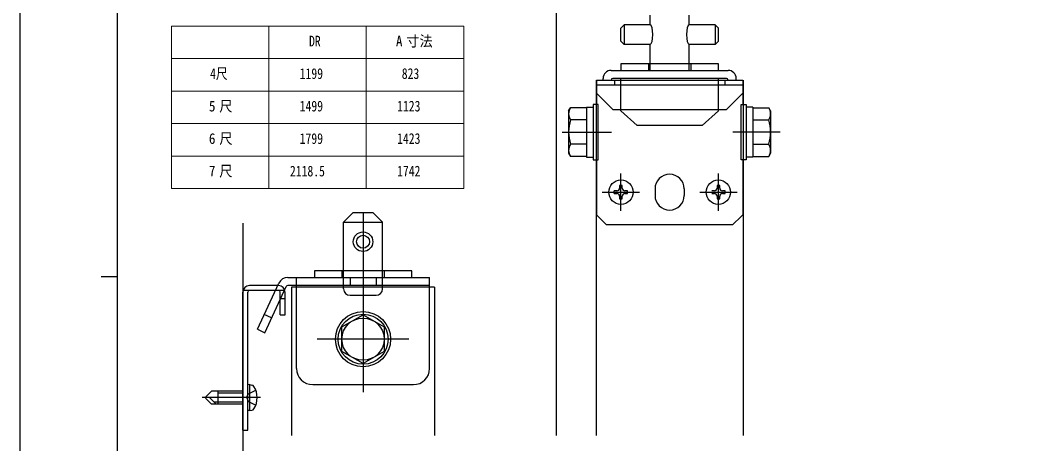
# Model space of a CAD drawing. Units: millimetres on the paper. Extents: x -420 to 420, y -297 to 297.
# Drawn here: x -420.5 to -112.5, y -39.1 to 91.4 of the extents above; entities that cross this region are included whole.
import ezdxf
from ezdxf.enums import TextEntityAlignment as Align

# ---------------------------------------------------------------- set-up
doc = ezdxf.new("R2010")
doc.units = ezdxf.units.MM
doc.layers.add('0-1_TABLE1', color=7, linetype='Continuous', lineweight=18)
for name, color, linetype in [('0-4_YKK_12', 2, 'Continuous'), ('0-5_YKK_13', 4, 'Continuous'), ('0-8_YKK_ZWAK', 7, 'Continuous')]:
    doc.layers.add(name, color=color, linetype=linetype)
doc.styles.add('ＭＳ ゴシック', font='')
doc.styles.get('ＭＳ ゴシック').set_extended_font_data('MS Gothic')

msp = doc.modelspace()

# ---------------------------------------------------------------- linework, layer by layer
at = {"layer": '0-1_TABLE1'}
for p, q in [((-373.846, 89.564), (-283.846, 89.564)), ((-373.846, 39.564), (-373.846, 89.564)), ((-343.846, 39.564), (-343.846, 89.564)), ((-313.846, 39.564), (-313.846, 89.564)), ((-283.846, 39.564), (-283.846, 89.564)), ((-373.846, 79.564), (-283.846, 79.564)), ((-373.846, 69.564), (-283.846, 69.564)), ((-373.846, 59.564), (-283.846, 59.564)), ((-373.846, 49.564), (-283.846, 49.564)), ((-373.846, 39.564), (-283.846, 39.564))]:
    msp.add_line(p, q, dxfattribs=at)
at = {"layer": '0-4_YKK_12'}
for p, q in [((-255.338, 158.005), (-255.338, -36.409)), ((-243.038, 72.948), (-243.038, -36.409)), ((-242.438, 72.948), (-198.438, 72.948)), ((-197.838, 72.948), (-197.838, -36.409)), ((-351.857, 28.914), (-351.857, -241.678)), ((-336.857, 9.198), (-336.857, -36.409)), ((-292.857, 9.198), (-336.857, 9.198)), ((-292.857, 9.198), (-292.857, -36.409)), ((-346.461, -24.802), (-364.361, -24.802))]:
    msp.add_line(p, q, dxfattribs=at)
at = {"layer": '0-5_YKK_13'}
for p, q in [((-226.438, 89.948), (-226.438, 92.948)), ((-214.438, 89.948), (-214.438, 92.948)), ((-234.438, 89.948), (-235.438, 88.948)), ((-226.438, 89.948), (-234.438, 89.948)), ((-234.438, 89.948), (-234.438, 83.948)), ((-206.438, 89.948), (-214.438, 89.948)), ((-205.438, 88.948), (-206.438, 89.948)), ((-206.438, 89.948), (-206.438, 83.948)), ((-235.438, 84.948), (-235.438, 88.948)), ((-205.438, 84.948), (-205.438, 88.948)), ((-235.438, 84.948), (-234.438, 83.948)), ((-226.438, 83.948), (-234.438, 83.948)), ((-226.438, 75.948), (-226.438, 83.948)), ((-206.438, 83.948), (-214.438, 83.948)), ((-214.438, 75.948), (-214.438, 83.948)), ((-206.438, 83.948), (-205.438, 84.948)), ((-226.938, 77.948), (-226.938, 75.948)), ((-213.938, 77.948), (-213.938, 75.948)), ((-238.438, 75.948), (-202.438, 75.948)), ((-242.938, 72.948), (-242.438, 72.948)), ((-242.938, 72.948), (-242.938, 65.448)), ((-242.938, 71.448), (-242.438, 71.448)), ((-242.438, 72.948), (-237.438, 72.948)), ((-242.438, 71.448), (-237.438, 71.448)), ((-240.938, 72.948), (-240.938, 73.448)), ((-202.938, 73.448), (-237.938, 73.448)), ((-237.438, 72.948), (-237.438, 71.448)), ((-237.438, 71.448), (-203.438, 71.448)), ((-235.438, 63.479), (-235.438, 73.448)), ((-205.438, 63.479), (-205.438, 73.448)), ((-203.438, 72.948), (-203.438, 71.448)), ((-203.438, 72.948), (-198.438, 72.948)), ((-203.438, 71.448), (-198.438, 71.448)), ((-199.938, 72.948), (-199.938, 73.448)), ((-198.438, 72.948), (-197.938, 72.948)), ((-198.438, 71.448), (-197.938, 71.448)), ((-197.938, 72.948), (-197.938, 65.448)), ((-242.938, 68.948), (-242.438, 68.448)), ((-242.438, 68.448), (-237.938, 63.948)), ((-202.938, 63.948), (-198.438, 68.448)), ((-198.438, 68.448), (-197.938, 68.948)), ((-251.538, 63.448), (-250.957, 64.454)), ((-251.538, 63.448), (-251.538, 50.448)), ((-246.038, 64.454), (-250.957, 64.454)), ((-246.038, 64.648), (-246.038, 49.248)), ((-246.038, 64.648), (-244.038, 64.648)), ((-246.038, 64.454), (-246.038, 49.442)), ((-237.938, 63.948), (-202.938, 63.948)), ((-235.438, 63.479), (-230.438, 58.948)), ((-210.438, 58.948), (-205.438, 63.479)), ((-194.838, 64.648), (-196.838, 64.648)), ((-194.838, 64.648), (-194.838, 49.248)), ((-194.838, 64.454), (-189.918, 64.454)), ((-194.838, 64.454), (-194.838, 49.442)), ((-189.338, 63.448), (-189.918, 64.454)), ((-189.338, 63.448), (-189.338, 50.448)), ((-246.038, 60.701), (-250.957, 60.701)), ((-210.438, 58.948), (-230.438, 58.948)), ((-194.838, 60.701), (-189.918, 60.701)), ((-253.571, 56.948), (-238.301, 56.948)), ((-186.366, 56.948), (-200.942, 56.948)), ((-246.038, 53.195), (-250.957, 53.195)), ((-194.838, 53.195), (-189.918, 53.195)), ((-251.538, 50.448), (-250.957, 49.442)), ((-246.038, 49.442), (-250.957, 49.442)), ((-194.838, 49.442), (-189.918, 49.442)), ((-189.338, 50.448), (-189.918, 49.442)), ((-246.038, 49.248), (-244.038, 49.248)), ((-242.938, 48.448), (-242.938, 31.448)), ((-197.938, 48.448), (-197.938, 31.448)), ((-194.838, 49.248), (-196.838, 49.248)), ((-235.438, 32.698), (-235.438, 44.198)), ((-205.438, 32.698), (-205.438, 44.198)), ((-241.188, 38.448), (-229.688, 38.448)), ((-236.668, 38.858), (-237.488, 38.858)), ((-237.488, 38.038), (-237.488, 38.858)), ((-237.488, 38.038), (-236.668, 38.038)), ((-234.208, 38.038), (-233.388, 38.038)), ((-224.938, 39.448), (-224.938, 37.448)), ((-215.938, 39.448), (-215.938, 37.448)), ((-211.188, 38.448), (-199.688, 38.448)), ((-206.668, 38.858), (-207.488, 38.858)), ((-207.488, 38.038), (-206.668, 38.038)), ((-204.208, 38.038), (-203.388, 38.038)), ((-320.857, 29.198), (-317.857, 32.198)), ((-317.857, 32.198), (-311.857, 32.198)), ((-314.857, 31.962), (-314.857, -23.159)), ((-308.857, 29.198), (-311.857, 32.198)), ((-242.938, 31.448), (-242.438, 30.948)), ((-242.438, 30.948), (-239.938, 28.448)), ((-200.938, 28.448), (-198.438, 30.948)), ((-198.438, 30.948), (-197.938, 31.448)), ((-320.857, 12.198), (-320.857, 29.198)), ((-320.857, 29.198), (-308.857, 29.198)), ((-308.857, 12.198), (-308.857, 29.198)), ((-239.938, 28.448), (-200.938, 28.448)), ((-321.357, 14.198), (-321.357, 12.198)), ((-308.357, 14.198), (-308.357, 12.198)), ((-340.857, 9.698), (-349.857, 9.698)), ((-347.385, -3.745), (-340.758, 10.466)), ((-338.039, 12.198), (-294.357, 12.198)), ((-335.357, 9.698), (-338.039, 9.698)), ((-335.357, 9.198), (-335.357, 12.198)), ((-320.857, 8.698), (-320.857, 12.198)), ((-318.857, 12.198), (-318.857, 9.698)), ((-310.857, 12.198), (-310.857, 9.698)), ((-308.857, 8.698), (-308.857, 12.198)), ((-294.357, 9.698), (-308.857, 9.698)), ((-294.357, 9.198), (-294.357, 12.198)), ((-351.857, -34.802), (-351.857, 7.698)), ((-338.921, 8.198), (-351.794, 8.198)), ((-340.357, 0.698), (-340.357, 7.698)), ((-335.357, -15.802), (-335.357, 9.198)), ((-318.857, 6.698), (-310.857, 6.698)), ((-294.357, -15.802), (-294.357, 9.198)), ((-340.357, 5.698), (-338.857, 5.698)), ((-343.006, -0.27), (-345.271, 0.786)), ((-321.357, -10.555), (-321.357, -3.049)), ((-300.752, -6.802), (-328.963, -6.802)), ((-349.861, -20.802), (-350.361, -20.89)), ((-349.861, -20.802), (-349.059, -20.943)), ((-330.357, -20.802), (-299.357, -20.802)), ((-359.461, -26.802), (-359.461, -22.802)), ((-351.861, -23.402), (-359.461, -23.402)), ((-360.097, -26.802), (-362.097, -24.802)), ((-351.861, -26.202), (-360.697, -26.202)), ((-349.861, -28.802), (-349.059, -28.66))]:
    msp.add_line(p, q, dxfattribs=at)
for points in [[(-235.438, 75.948), (-205.438, 75.948), (-205.438, 77.948), (-235.438, 77.948)], [(-242.438, 48.448), (-242.438, 65.448), (-244.038, 65.448), (-244.038, 48.448)], [(-198.438, 48.448), (-198.438, 65.448), (-196.838, 65.448), (-196.838, 48.448)], [(-329.857, 12.198), (-299.857, 12.198), (-299.857, 14.198), (-329.857, 14.198)]]:
    msp.add_lwpolyline(points, close=True, dxfattribs=at)
for points in [[(-235.028, 39.678), (-235.028, 40.498), (-235.848, 40.498), (-235.848, 39.678)], [(-205.028, 39.678), (-205.028, 40.498), (-205.848, 40.498), (-205.848, 39.678)], [(-235.848, 37.218), (-235.848, 36.398), (-235.028, 36.398), (-235.028, 37.218)], [(-233.388, 38.038), (-233.388, 38.858), (-234.208, 38.858)], [(-205.848, 37.218), (-205.848, 36.398), (-205.028, 36.398), (-205.028, 37.218)], [(-203.388, 38.038), (-203.388, 38.858), (-204.208, 38.858)], [(-347.385, -3.745), (-345.119, -4.802), (-338.492, 9.409)], [(-308.857, 9.698), (-320.857, 9.698), (-335.357, 9.698)], [(-351.857, -34.802), (-350.357, -34.802), (-350.357, 7.698)], [(-340.357, 0.698), (-338.857, 0.698), (-338.857, 7.698)], [(-321.357, -3.049), (-314.857, 0.704), (-308.357, -3.049), (-308.357, -10.555), (-314.857, -14.307), (-321.357, -10.555)], [(-349.861, -20.802), (-349.861, -28.802), (-350.361, -28.714), (-350.361, -20.89)], [(-351.861, -22.802), (-361.511, -22.802), (-363.361, -24.652)], [(-350.745, -24.802), (-350.114, -23.615), (-347.882, -22.502)], [(-351.861, -26.802), (-361.511, -26.802), (-363.361, -24.952)], [(-350.745, -24.802), (-350.114, -25.989), (-347.882, -27.102)]]:
    msp.add_lwpolyline(points, dxfattribs=at)
for centre, radius in [((-235.438, 38.448), 3.75), ((-205.438, 38.448), 3.75), ((-314.857, 23.198), 3), ((-314.857, 23.198), 2), ((-314.857, -6.802), 8.5), ((-314.857, -6.802), 7.7), ((-314.857, -6.802), 6.5)]:
    msp.add_circle(centre, radius, dxfattribs=at)
for centre, radius, start, end in [((-238.438, 73.448), 2.5, 90, 180), ((-202.438, 73.448), 2.5, 0, 90), ((-237.938, 72.948), 0.5, 90, 180), ((-202.938, 72.948), 0.5, 0, 90), ((-248.215, 62.577), 3.323, 145.61575, 214.38425), ((-192.66, 62.577), 3.323, 325.61575, 34.38425), ((-239.118, 56.948), 12.419, 162.41205, 197.58795), ((-201.757, 56.948), 12.419, 342.41205, 17.58795), ((-248.215, 51.319), 3.323, 145.61575, 214.38425), ((-192.66, 51.319), 3.323, 325.61575, 34.38425), ((-220.438, 39.448), 4.5, 0, 180), ((-236.668, 39.678), 0.82, 270, 0), ((-236.668, 37.218), 0.82, 0, 90), ((-234.208, 39.678), 0.82, 180, 270), ((-234.208, 37.218), 0.82, 90, 180), ((-220.438, 37.448), 4.5, 180, 0), ((-206.668, 39.678), 0.82, 270, 0), ((-206.668, 37.218), 0.82, 0, 90), ((-204.208, 39.678), 0.82, 180, 270), ((-204.208, 37.218), 0.82, 90, 180), ((-349.857, 7.698), 2, 90, 180), ((-340.857, 7.698), 2, 0, 90), ((-338.039, 9.198), 3, 90, 155), ((-338.039, 9.198), 0.5, 90, 155), ((-349.857, 7.698), 0.5, 90, 180), ((-340.857, 7.698), 0.5, 0, 90), ((-318.857, 8.698), 2, 180, 270), ((-310.857, 8.698), 2, 270, 360), ((-330.357, -15.802), 5, 180, 270), ((-299.357, -15.802), 5, 270, 360), ((-349.215, -21.83), 0.9, 32.05588, 80), ((-353.961, -24.802), 6.5, 327.94412, 32.05588), ((-349.215, -27.774), 0.9, 280, 327.94412)]:
    msp.add_arc(centre, radius, start, end, dxfattribs=at)
for centre, major_axis in [((-226.438, 86.948), (0, 3)), ((-214.438, 86.948), (0, -3))]:
    msp.add_ellipse(centre, major_axis=major_axis, ratio=0.267949, start_param=3.1415927, end_param=6.2831853, dxfattribs=at)
at = {"layer": '0-8_YKK_ZWAK'}
for p, q in [((-390.498, -252.5), (-390.498, 277.5)), ((-395.498, 12.5), (-390.498, 12.5))]:
    msp.add_line(p, q, dxfattribs=at)
msp.add_lwpolyline([(-420.5, -297), (420.5, -297), (420.5, 297), (-420.5, 297)], close=True, dxfattribs=at)

# ---------------------------------------------------------------- texts
at = {"layer": '0-1_TABLE1', "style": 'ＭＳ ゴシック'}
for s, width, p in [('DR', 0.8, (-331.486, 82.314)), ('A', 0.9, (-304.736, 82.314)), ('寸法', 0.9, (-301.523, 82.314)), ('4尺', 0.8, (-361.966, 72.314)), ('1199', 0.8, (-334.366, 72.314)), ('823', 0.8, (-302.926, 72.314)), ('5', 0.9, (-362.326, 62.314)), ('尺', 0.9, (-359.113, 62.314)), ('1499', 0.8, (-334.366, 62.314)), ('1123', 0.8, (-304.366, 62.314)), ('6', 0.9, (-362.326, 52.314)), ('尺', 0.9, (-359.113, 52.314)), ('1799', 0.8, (-334.366, 52.314)), ('1423', 0.8, (-304.366, 52.314)), ('7', 0.9, (-362.326, 42.314)), ('尺', 0.9, (-359.113, 42.314)), ('2118.5', 0.8, (-337.366, 42.314)), ('1742', 0.8, (-304.366, 42.314))]:
    msp.add_text(s, height=3.299, dxfattribs=dict(at, width=width)).set_placement(p, align=Align.BOTTOM_LEFT)

doc.saveas('drawing.dxf')
